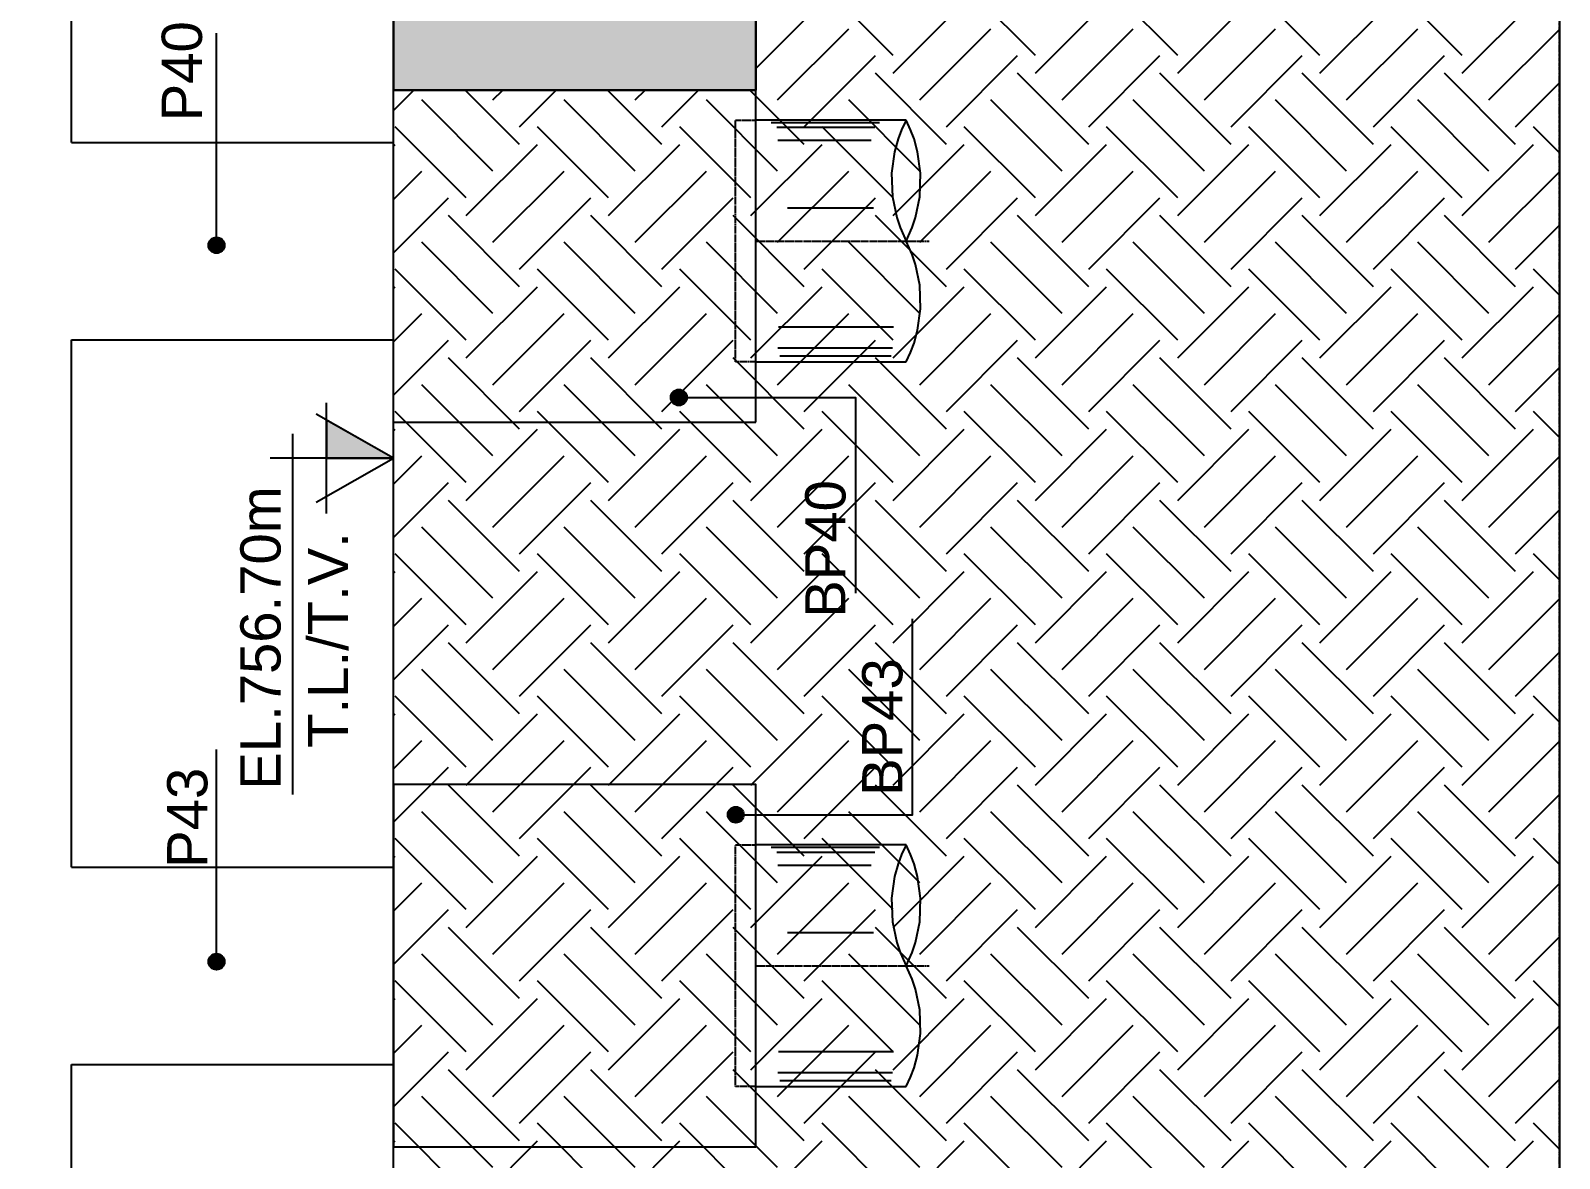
# Model space of a CAD drawing. Extents: x -1789 to 4156, y -3064 to 1391.
# Drawn here: x 1766.7 to 2146.7, y -1163.6 to -883.5 of the extents above; entities that cross this region are included whole.
import ezdxf

# ---------------------------------------------------------------- set-up
doc = ezdxf.new("R2010")
doc.units = 0
doc.linetypes.add('ESTILO_TQS_0003', pattern=[0.92, 0.3, -0.15, 0.02, -0.15, 0.3])
doc.linetypes.add('ESTILO_TQS_0005', pattern=[0.4, 0.3, -0.1])
for name, color, linetype in [('1', 1, 'CONTINUOUS'), ('13', 35, 'CONTINUOUS'), ('2', 2, 'CONTINUOUS'), ('3', 3, 'CONTINUOUS'), ('4', 4, 'CONTINUOUS'), ('8', 8, 'CONTINUOUS')]:
    doc.layers.add(name, color=color, linetype=linetype)
doc.styles.add('TQS_ARIAL', font='arial.ttf')

msp = doc.modelspace()

# ---------------------------------------------------------------- linework, layer by layer
at = {"layer": '1', "linetype": 'Continuous'}
for p, q in [((1812.95965, -936.931), (1812.95965, -884.0896)), ((1984.3047, -905.7196), (1946.93695, -905.7196)), ((1977.6873, -906.35385), (1950.7697, -906.35385)), ((1976.5188, -907.5479), (1952.1644, -907.5479)), ((1975.6425, -910.77965), (1952.47435, -910.77965)), ((1976.2267, -927.55545), (1954.79885, -927.5555)), ((1981.1925, -957.0767), (1952.6293, -957.07665)), ((1980.9004, -962.2981), (1952.47435, -962.2981)), ((1980.60825, -964.30635), (1952.93915, -964.30635)), ((1946.93695, -965.7196), (1984.3047, -965.7196)), ((1812.95965, -1114.8768), (1812.95965, -1062.0354)), ((1984.3047, -1085.7196), (1946.93695, -1085.7196)), ((1977.6873, -1086.35385), (1950.7697, -1086.35385)), ((1976.5188, -1087.5479), (1952.1644, -1087.5479)), ((1975.6425, -1090.77965), (1952.47435, -1090.77965)), ((1976.2267, -1107.55545), (1954.79885, -1107.5555)), ((1981.1925, -1137.0767), (1952.6293, -1137.07665)), ((1980.9004, -1142.2981), (1952.47435, -1142.2981)), ((1946.93695, -1145.7196), (1984.3047, -1145.7196)), ((1980.60825, -1144.30635), (1952.93915, -1144.30635))]:
    msp.add_line(p, q, dxfattribs=at)
at = {"layer": '1', "linetype": 'ESTILO_TQS_0005'}
for p, q in [((1946.93695, -935.7196), (1990.01115, -935.7196)), ((1946.93695, -1115.7196), (1990.01115, -1115.7196))]:
    msp.add_line(p, q, dxfattribs=at)
for points in [[(1946.93695, -965.7196), (1941.93695, -965.7196), (1941.93695, -905.7196), (1946.93695, -905.7196)], [(1946.93695, -1145.7196), (1941.93695, -1145.7196), (1941.93695, -1085.7196), (1946.93695, -1085.7196)]]:
    msp.add_lwpolyline(points, dxfattribs=at)
at = {"layer": '1', "linetype": 'Continuous'}
for points in [[(1984.30475, -905.7196), (1983.20405, -908.0664), (1982.3375, -910.3608), (1981.4436, -913.55945), (1980.69825, -918.89785), (1980.9001, -924.7705), (1981.9662, -929.89685), (1982.8065, -932.38445), (1984.30475, -935.7196)], [(1984.30465, -935.7196), (1985.80285, -932.38445), (1986.6432, -929.89685), (1987.7093, -924.7705), (1987.9111, -918.89785), (1987.1658, -913.55945), (1986.27185, -910.3608), (1985.40535, -908.0664), (1984.30465, -905.7196)], [(1984.3047, -965.7196), (1985.40535, -963.37285), (1986.2719, -961.0784), (1987.1658, -957.87975), (1987.91115, -952.5414), (1987.70935, -946.6687), (1986.64325, -941.5424), (1985.80285, -939.0548), (1984.3047, -935.71965)], [(1927.8368, -974.5684), (1971.75365, -974.5684), (1971.75365, -1023.1965)], [(1856.93695, -989.6661), (1840.27145, -980.2037), (1840.2703, -989.64945), (1856.93695, -989.6661)], [(1941.9725, -1078.2085), (1985.88935, -1078.2085), (1985.88935, -1029.5804)], [(1984.30475, -1085.7196), (1983.20405, -1088.0664), (1982.3375, -1090.3608), (1981.4436, -1093.55945), (1980.69825, -1098.89785), (1980.9001, -1104.7705), (1981.9662, -1109.89685), (1982.8065, -1112.38445), (1984.30475, -1115.7196)], [(1984.30465, -1115.7196), (1985.80285, -1112.38445), (1986.6432, -1109.89685), (1987.7093, -1104.7705), (1987.9111, -1098.89785), (1987.1658, -1093.55945), (1986.27185, -1090.3608), (1985.40535, -1088.0664), (1984.30465, -1085.7196)], [(1984.3047, -1145.7196), (1985.40535, -1143.37285), (1986.2719, -1141.0784), (1987.1658, -1137.87975), (1987.91115, -1132.5414), (1987.70935, -1126.6687), (1986.64325, -1121.5424), (1985.80285, -1119.0548), (1984.3047, -1115.71965)]]:
    msp.add_lwpolyline(points, dxfattribs=at)
for centre in [(1812.94245, -936.76085), (1927.8368, -974.5684), (1941.9725, -1078.2085), (1812.94245, -1114.70665)]:
    msp.add_circle(centre, 2, dxfattribs=at)
for points in [[(1814.94245, -936.76085), (1811.94245, -935.0288), (1811.0631, -936.0768)], [(1814.94245, -936.76085), (1811.0631, -936.0768), (1811.0631, -937.4449)], [(1814.94245, -936.76085), (1811.0631, -937.4449), (1811.94245, -938.4929)], [(1814.94245, -936.76085), (1813.28975, -934.79125), (1811.94245, -935.0288)], [(1814.94245, -936.76085), (1811.94245, -938.4929), (1813.28975, -938.73045)], [(1814.94245, -936.76085), (1814.47455, -935.47525), (1813.28975, -934.79125)], [(1814.94245, -936.76085), (1813.28975, -938.73045), (1814.47455, -938.0464)], [(1814.94245, -936.76085), (1814.47455, -938.0464), (1814.94245, -936.76085)], [(1929.8368, -974.5684), (1926.8368, -972.83635), (1925.9574, -973.88435)], [(1929.8368, -974.5684), (1925.9574, -973.88435), (1925.9574, -975.25245)], [(1929.8368, -974.5684), (1925.9574, -975.25245), (1926.8368, -976.30045)], [(1929.8368, -974.5684), (1928.1841, -972.5988), (1926.8368, -972.83635)], [(1929.8368, -974.5684), (1926.8368, -976.30045), (1928.1841, -976.53805)], [(1929.8368, -974.5684), (1929.3689, -973.28285), (1928.1841, -972.5988)], [(1929.8368, -974.5684), (1928.1841, -976.53805), (1929.3689, -975.854)], [(1929.8368, -974.5684), (1929.3689, -975.854), (1929.8368, -974.5684)], [(1856.93695, -989.6661), (1840.27145, -980.2037), (1840.2703, -989.64945)], [(1856.93695, -989.6661), (1840.2703, -989.64945), (1856.93695, -989.6661)], [(1943.9725, -1078.2085), (1940.9725, -1076.47645), (1940.0931, -1077.52445)], [(1943.9725, -1078.2085), (1940.0931, -1077.52445), (1940.0931, -1078.89255)], [(1943.9725, -1078.2085), (1940.0931, -1078.89255), (1940.9725, -1079.94055)], [(1943.9725, -1078.2085), (1942.3198, -1076.23885), (1940.9725, -1076.47645)], [(1943.9725, -1078.2085), (1940.9725, -1079.94055), (1942.3198, -1080.1781)], [(1943.9725, -1078.2085), (1943.5046, -1076.9229), (1942.3198, -1076.23885)], [(1943.9725, -1078.2085), (1942.3198, -1080.1781), (1943.5046, -1079.49405)], [(1943.9725, -1078.2085), (1943.5046, -1079.49405), (1943.9725, -1078.2085)], [(1814.94245, -1114.70665), (1811.94245, -1112.9746), (1811.0631, -1114.0226)], [(1814.94245, -1114.70665), (1813.28975, -1112.73705), (1811.94245, -1112.9746)], [(1814.94245, -1114.70665), (1814.47455, -1113.42105), (1813.28975, -1112.73705)], [(1814.94245, -1114.70665), (1811.0631, -1114.0226), (1811.0631, -1115.3907)], [(1814.94245, -1114.70665), (1811.0631, -1115.3907), (1811.94245, -1116.4387)], [(1814.94245, -1114.70665), (1811.94245, -1116.4387), (1813.28975, -1116.67625)], [(1814.94245, -1114.70665), (1813.28975, -1116.67625), (1814.47455, -1115.9922)], [(1814.94245, -1114.70665), (1814.47455, -1115.9922), (1814.94245, -1114.70665)]]:
    msp.add_solid(points, dxfattribs=at)
at = {"layer": '13', "linetype": 'Continuous'}
for p, q in [((1981.08665, -889.63625), (1963.40895, -871.9586)), ((2016.44195, -889.63625), (1998.7643, -871.9586)), ((2051.7973, -889.63625), (2034.11965, -871.9586)), ((2087.15265, -889.63625), (2069.47495, -871.9586)), ((2122.508, -889.63625), (2104.8303, -871.9586)), ((1946.93695, -892.85), (1963.40895, -876.378)), ((1981.08665, -894.05565), (1998.7643, -876.378)), ((2016.44195, -894.05565), (2034.11965, -876.378)), ((2051.7973, -894.05565), (2069.47495, -876.378)), ((2087.15265, -894.05565), (2104.8303, -876.378)), ((2122.508, -894.05565), (2140.18565, -876.378)), ((1946.93695, -884.01115), (1946.93695, -884.01115)), ((1952.3604, -900.6848), (1970.0381, -883.0071)), ((1987.71575, -900.6848), (2005.3934, -883.0071)), ((2023.0711, -900.6848), (2040.74875, -883.0071)), ((2058.42645, -900.6848), (2076.1041, -883.0071)), ((2093.78175, -900.6848), (2111.45945, -883.0071)), ((2129.1371, -900.6848), (2146.65185, -883.17005)), ((2146.65185, -887.2636), (2146.65185, -887.2636)), ((1958.98955, -907.3139), (1976.6672, -889.63625)), ((1994.3449, -907.3139), (2012.02255, -889.63625)), ((2029.7002, -907.3139), (2047.3779, -889.63625)), ((2065.05555, -907.3139), (2082.73325, -889.63625)), ((2100.4109, -907.3139), (2118.08855, -889.63625)), ((1994.3449, -911.73335), (1976.6672, -894.05565)), ((2029.7002, -911.73335), (2012.02255, -894.05565)), ((2065.05555, -911.73335), (2047.3779, -894.05565)), ((2100.4109, -911.73335), (2082.73325, -894.05565)), ((2135.76625, -911.73335), (2118.08855, -894.05565)), ((2135.76625, -907.3139), (2146.65185, -896.4283)), ((1856.93695, -903.30045), (1862.01775, -898.2197)), ((1888.27885, -911.73335), (1874.7652, -898.2197)), ((1881.64975, -900.6848), (1884.11485, -898.2197)), ((1888.27885, -907.3139), (1897.3731, -898.2197)), ((1923.6342, -911.73335), (1910.12055, -898.2197)), ((1917.0051, -900.6848), (1919.4702, -898.2197)), ((1923.6342, -907.3139), (1932.72845, -898.2197)), ((1958.98955, -911.73335), (1945.4759, -898.2197)), ((1881.64975, -918.36245), (1863.97205, -900.6848)), ((1917.0051, -918.36245), (1899.3274, -900.6848)), ((1952.3604, -918.36245), (1934.68275, -900.6848)), ((1987.71575, -918.36245), (1970.0381, -900.6848)), ((2023.0711, -918.36245), (2005.3934, -900.6848)), ((2058.42645, -918.36245), (2040.74875, -900.6848)), ((2093.78175, -918.36245), (2076.1041, -900.6848)), ((2129.1371, -918.36245), (2111.45945, -900.6848)), ((2146.65185, -900.52185), (2146.65185, -900.52185)), ((1875.0206, -924.9916), (1857.34295, -907.3139)), ((1910.37595, -924.9916), (1892.6983, -907.3139)), ((1945.7313, -924.9916), (1928.0536, -907.3139)), ((1981.08665, -924.9916), (1963.40895, -907.3139)), ((2016.44195, -924.9916), (1998.7643, -907.3139)), ((2051.7973, -924.9916), (2034.11965, -907.3139)), ((2087.15265, -924.9916), (2069.47495, -907.3139)), ((2122.508, -924.9916), (2104.8303, -907.3139)), ((2146.65185, -913.7801), (2140.18565, -907.3139)), ((1856.93695, -912.1393), (1857.34295, -911.73335)), ((1875.0206, -929.411), (1892.6983, -911.73335)), ((1910.37595, -929.411), (1928.0536, -911.73335)), ((1945.7313, -929.411), (1963.40895, -911.73335)), ((1981.08665, -929.411), (1998.7643, -911.73335)), ((2016.44195, -929.411), (2034.11965, -911.73335)), ((2051.7973, -929.411), (2069.47495, -911.73335)), ((2087.15265, -929.411), (2104.8303, -911.73335)), ((2122.508, -929.411), (2140.18565, -911.73335)), ((1856.93695, -925.39755), (1863.97205, -918.36245)), ((1881.64975, -936.04015), (1899.3274, -918.36245)), ((1917.0051, -936.04015), (1934.68275, -918.36245)), ((1952.3604, -936.04015), (1970.0381, -918.36245)), ((1987.71575, -936.04015), (2005.3934, -918.36245)), ((2023.0711, -936.04015), (2040.74875, -918.36245)), ((2058.42645, -936.04015), (2076.1041, -918.36245)), ((2093.78175, -936.04015), (2111.45945, -918.36245)), ((2129.1371, -936.04015), (2146.65185, -918.5254)), ((2146.65185, -922.61895), (2146.65185, -922.61895)), ((1856.93695, -938.6558), (1870.6012, -924.9916)), ((1888.27885, -942.66925), (1905.95655, -924.9916)), ((1923.6342, -942.66925), (1941.31185, -924.9916)), ((1958.98955, -942.66925), (1976.6672, -924.9916)), ((1994.3449, -942.66925), (2012.02255, -924.9916)), ((2029.7002, -942.66925), (2047.3779, -924.9916)), ((2065.05555, -942.66925), (2082.73325, -924.9916)), ((2100.4109, -942.66925), (2118.08855, -924.9916)), ((1888.27885, -947.08865), (1870.6012, -929.411)), ((1923.6342, -947.08865), (1905.95655, -929.411)), ((1958.98955, -947.08865), (1941.31185, -929.411)), ((1994.3449, -947.08865), (1976.6672, -929.411)), ((2029.7002, -947.08865), (2012.02255, -929.411)), ((2065.05555, -947.08865), (2047.3779, -929.411)), ((2100.4109, -947.08865), (2082.73325, -929.411)), ((2135.76625, -947.08865), (2118.08855, -929.411)), ((2135.76625, -942.66925), (2146.65185, -931.78365)), ((1881.64975, -953.7178), (1863.97205, -936.04015)), ((1917.0051, -953.7178), (1899.3274, -936.04015)), ((1952.3604, -953.7178), (1934.68275, -936.04015)), ((1987.71575, -953.7178), (1970.0381, -936.04015)), ((2023.0711, -953.7178), (2005.3934, -936.04015)), ((2058.42645, -953.7178), (2040.74875, -936.04015)), ((2093.78175, -953.7178), (2076.1041, -936.04015)), ((2129.1371, -953.7178), (2111.45945, -936.04015)), ((2146.65185, -935.8772), (2146.65185, -935.8772)), ((1875.0206, -960.34695), (1857.34295, -942.66925)), ((1910.37595, -960.34695), (1892.6983, -942.66925)), ((1945.7313, -960.34695), (1928.0536, -942.66925)), ((1981.08665, -960.34695), (1963.40895, -942.66925)), ((2016.44195, -960.34695), (1998.7643, -942.66925)), ((2051.7973, -960.34695), (2034.11965, -942.66925)), ((2087.15265, -960.34695), (2069.47495, -942.66925)), ((2122.508, -960.34695), (2104.8303, -942.66925)), ((2146.65185, -949.13545), (2140.18565, -942.66925)), ((1856.93695, -947.49465), (1857.34295, -947.08865)), ((1875.0206, -964.76635), (1892.6983, -947.08865)), ((1910.37595, -964.76635), (1928.0536, -947.08865)), ((1945.7313, -964.76635), (1963.40895, -947.08865)), ((1981.08665, -964.76635), (1998.7643, -947.08865)), ((2016.44195, -964.76635), (2034.11965, -947.08865)), ((2051.7973, -964.76635), (2069.47495, -947.08865)), ((2087.15265, -964.76635), (2104.8303, -947.08865)), ((2122.508, -964.76635), (2140.18565, -947.08865)), ((1856.93695, -960.7529), (1863.97205, -953.7178)), ((1881.64975, -971.39545), (1899.3274, -953.7178)), ((1917.0051, -971.39545), (1934.68275, -953.7178)), ((1952.3604, -971.39545), (1970.0381, -953.7178)), ((1987.71575, -971.39545), (2005.3934, -953.7178)), ((2023.0711, -971.39545), (2040.74875, -953.7178)), ((2058.42645, -971.39545), (2076.1041, -953.7178)), ((2093.78175, -971.39545), (2111.45945, -953.7178)), ((2129.1371, -971.39545), (2146.65185, -953.8807)), ((1856.93695, -974.01115), (1870.6012, -960.34695)), ((1888.27885, -978.0246), (1905.95655, -960.34695)), ((1923.6342, -978.0246), (1941.31185, -960.34695)), ((1958.98955, -978.0246), (1976.6672, -960.34695)), ((1994.3449, -978.0246), (2012.02255, -960.34695)), ((2029.7002, -978.0246), (2047.3779, -960.34695)), ((2065.05555, -978.0246), (2082.73325, -960.34695)), ((2100.4109, -978.0246), (2118.08855, -960.34695)), ((2146.65185, -957.9743), (2146.65185, -957.9743)), ((1888.27885, -982.444), (1870.6012, -964.76635)), ((1923.6342, -982.444), (1905.95655, -964.76635)), ((1958.98955, -982.444), (1941.31185, -964.76635)), ((1994.3449, -982.444), (1976.6672, -964.76635)), ((2029.7002, -982.444), (2012.02255, -964.76635)), ((2065.05555, -982.444), (2047.3779, -964.76635)), ((2100.4109, -982.444), (2082.73325, -964.76635)), ((2135.76625, -982.444), (2118.08855, -964.76635)), ((2135.76625, -978.0246), (2146.65185, -967.13895)), ((1881.64975, -989.07315), (1863.97205, -971.39545)), ((1917.0051, -989.07315), (1899.3274, -971.39545)), ((1952.3604, -989.07315), (1934.68275, -971.39545)), ((1987.71575, -989.07315), (1970.0381, -971.39545)), ((2023.0711, -989.07315), (2005.3934, -971.39545)), ((2058.42645, -989.07315), (2040.74875, -971.39545)), ((2093.78175, -989.07315), (2076.1041, -971.39545)), ((2129.1371, -989.07315), (2111.45945, -971.39545)), ((2146.65185, -971.23255), (2146.65185, -971.23255)), ((1875.0206, -995.70225), (1857.34295, -978.0246)), ((1910.37595, -995.70225), (1892.6983, -978.0246)), ((1945.7313, -995.70225), (1928.0536, -978.0246)), ((1981.08665, -995.70225), (1963.40895, -978.0246)), ((2016.44195, -995.70225), (1998.7643, -978.0246)), ((2051.7973, -995.70225), (2034.11965, -978.0246)), ((2087.15265, -995.70225), (2069.47495, -978.0246)), ((2122.508, -995.70225), (2104.8303, -978.0246)), ((2146.65185, -984.4908), (2140.18565, -978.0246)), ((1856.93695, -982.85), (1857.34295, -982.444)), ((1875.0206, -1000.1217), (1892.6983, -982.444)), ((1910.37595, -1000.1217), (1928.0536, -982.444)), ((1945.7313, -1000.1217), (1963.40895, -982.444)), ((1981.08665, -1000.1217), (1998.7643, -982.444)), ((2016.44195, -1000.1217), (2034.11965, -982.444)), ((2051.7973, -1000.1217), (2069.47495, -982.444)), ((2087.15265, -1000.1217), (2104.8303, -982.444)), ((2122.508, -1000.1217), (2140.18565, -982.444)), ((1856.93695, -996.10825), (1863.97205, -989.07315)), ((1881.64975, -1006.7508), (1899.3274, -989.07315)), ((1917.0051, -1006.7508), (1934.68275, -989.07315)), ((1952.3604, -1006.7508), (1970.0381, -989.07315)), ((1987.71575, -1006.7508), (2005.3934, -989.07315)), ((2023.0711, -1006.7508), (2040.74875, -989.07315)), ((2058.42645, -1006.7508), (2076.1041, -989.07315)), ((2093.78175, -1006.7508), (2111.45945, -989.07315)), ((2129.1371, -1006.7508), (2146.65185, -989.23605)), ((2146.65185, -993.32965), (2146.65185, -993.32965)), ((1856.93695, -1009.3665), (1870.6012, -995.70225)), ((1888.27885, -1013.37995), (1905.95655, -995.70225)), ((1923.6342, -1013.37995), (1941.31185, -995.70225)), ((1958.98955, -1013.37995), (1976.6672, -995.70225)), ((1994.3449, -1013.37995), (2012.02255, -995.70225)), ((2029.7002, -1013.37995), (2047.3779, -995.70225)), ((2065.05555, -1013.37995), (2082.73325, -995.70225)), ((2100.4109, -1013.37995), (2118.08855, -995.70225)), ((1888.27885, -1017.79935), (1870.6012, -1000.1217)), ((1923.6342, -1017.79935), (1905.95655, -1000.1217)), ((1958.98955, -1017.79935), (1941.31185, -1000.1217)), ((1994.3449, -1017.79935), (1976.6672, -1000.1217)), ((2029.7002, -1017.79935), (2012.02255, -1000.1217)), ((2065.05555, -1017.79935), (2047.3779, -1000.1217)), ((2100.4109, -1017.79935), (2082.73325, -1000.1217)), ((2135.76625, -1017.79935), (2118.08855, -1000.1217)), ((2135.76625, -1013.37995), (2146.65185, -1002.4943)), ((2146.65185, -1006.5879), (2146.65185, -1006.5879)), ((1881.64975, -1024.4285), (1863.97205, -1006.7508)), ((1917.0051, -1024.4285), (1899.3274, -1006.7508)), ((1952.3604, -1024.4285), (1934.68275, -1006.7508)), ((1987.71575, -1024.4285), (1970.0381, -1006.7508)), ((2023.0711, -1024.4285), (2005.3934, -1006.7508)), ((2058.42645, -1024.4285), (2040.74875, -1006.7508)), ((2093.78175, -1024.4285), (2076.1041, -1006.7508)), ((2129.1371, -1024.4285), (2111.45945, -1006.7508)), ((1875.0206, -1031.0576), (1857.34295, -1013.37995)), ((1910.37595, -1031.0576), (1892.6983, -1013.37995)), ((1945.7313, -1031.0576), (1928.0536, -1013.37995)), ((1981.08665, -1031.0576), (1963.40895, -1013.37995)), ((2016.44195, -1031.0576), (1998.7643, -1013.37995)), ((2051.7973, -1031.0576), (2034.11965, -1013.37995)), ((2087.15265, -1031.0576), (2069.47495, -1013.37995)), ((2122.508, -1031.0576), (2104.8303, -1013.37995)), ((2146.65185, -1019.84615), (2140.18565, -1013.37995)), ((1856.93695, -1018.2053), (1857.34295, -1017.79935)), ((1875.0206, -1035.477), (1892.6983, -1017.79935)), ((1910.37595, -1035.477), (1928.0536, -1017.79935)), ((1945.7313, -1035.477), (1963.40895, -1017.79935)), ((1981.08665, -1035.477), (1998.7643, -1017.79935)), ((2016.44195, -1035.477), (2034.11965, -1017.79935)), ((2051.7973, -1035.477), (2069.47495, -1017.79935)), ((2087.15265, -1035.477), (2104.8303, -1017.79935)), ((2122.508, -1035.477), (2140.18565, -1017.79935)), ((1856.93695, -1031.4636), (1863.97205, -1024.4285)), ((1881.64975, -1042.10615), (1899.3274, -1024.4285)), ((1917.0051, -1042.10615), (1934.68275, -1024.4285)), ((1952.3604, -1042.10615), (1970.0381, -1024.4285)), ((1987.71575, -1042.10615), (2005.3934, -1024.4285)), ((2023.0711, -1042.10615), (2040.74875, -1024.4285)), ((2058.42645, -1042.10615), (2076.1041, -1024.4285)), ((2093.78175, -1042.10615), (2111.45945, -1024.4285)), ((2129.1371, -1042.10615), (2146.65185, -1024.5914)), ((2146.65185, -1028.68495), (2146.65185, -1028.68495)), ((1856.93695, -1044.72185), (1870.6012, -1031.0576)), ((1888.27885, -1048.73525), (1905.95655, -1031.0576)), ((1923.6342, -1048.73525), (1941.31185, -1031.0576)), ((1958.98955, -1048.73525), (1976.6672, -1031.0576)), ((1994.3449, -1048.73525), (2012.02255, -1031.0576)), ((2029.7002, -1048.73525), (2047.3779, -1031.0576)), ((2065.05555, -1048.73525), (2082.73325, -1031.0576)), ((2100.4109, -1048.73525), (2118.08855, -1031.0576)), ((1888.27885, -1053.1547), (1870.6012, -1035.477)), ((1923.6342, -1053.1547), (1905.95655, -1035.477)), ((1958.98955, -1053.1547), (1941.31185, -1035.477)), ((1994.3449, -1053.1547), (1976.6672, -1035.477)), ((2029.7002, -1053.1547), (2012.02255, -1035.477)), ((2065.05555, -1053.1547), (2047.3779, -1035.477)), ((2100.4109, -1053.1547), (2082.73325, -1035.477)), ((2135.76625, -1053.1547), (2118.08855, -1035.477)), ((2135.76625, -1048.73525), (2146.65185, -1037.84965)), ((1881.64975, -1059.7838), (1863.97205, -1042.10615)), ((1917.0051, -1059.7838), (1899.3274, -1042.10615)), ((1952.3604, -1059.7838), (1934.68275, -1042.10615)), ((1987.71575, -1059.7838), (1970.0381, -1042.10615)), ((2023.0711, -1059.7838), (2005.3934, -1042.10615)), ((2058.42645, -1059.7838), (2040.74875, -1042.10615)), ((2093.78175, -1059.7838), (2076.1041, -1042.10615)), ((2129.1371, -1059.7838), (2111.45945, -1042.10615)), ((2146.65185, -1041.94325), (2146.65185, -1041.94325)), ((1875.0206, -1066.41295), (1857.34295, -1048.73525)), ((1910.37595, -1066.41295), (1892.6983, -1048.73525)), ((1945.7313, -1066.41295), (1928.0536, -1048.73525)), ((1981.08665, -1066.41295), (1963.40895, -1048.73525)), ((2016.44195, -1066.41295), (1998.7643, -1048.73525)), ((2051.7973, -1066.41295), (2034.11965, -1048.73525)), ((2087.15265, -1066.41295), (2069.47495, -1048.73525)), ((2122.508, -1066.41295), (2104.8303, -1048.73525)), ((2146.65185, -1055.2015), (2140.18565, -1048.73525)), ((1856.93695, -1053.56065), (1857.34295, -1053.1547)), ((1875.0206, -1070.83235), (1892.6983, -1053.1547)), ((1910.37595, -1070.83235), (1928.0536, -1053.1547)), ((1945.7313, -1070.83235), (1963.40895, -1053.1547)), ((1981.08665, -1070.83235), (1998.7643, -1053.1547)), ((2016.44195, -1070.83235), (2034.11965, -1053.1547)), ((2051.7973, -1070.83235), (2069.47495, -1053.1547)), ((2087.15265, -1070.83235), (2104.8303, -1053.1547)), ((2122.508, -1070.83235), (2140.18565, -1053.1547)), ((1856.93695, -1066.8189), (1863.97205, -1059.7838)), ((1881.64975, -1077.4615), (1899.3274, -1059.7838)), ((1917.0051, -1077.4615), (1934.68275, -1059.7838)), ((1952.3604, -1077.4615), (1970.0381, -1059.7838)), ((1987.71575, -1077.4615), (2005.3934, -1059.7838)), ((2023.0711, -1077.4615), (2040.74875, -1059.7838)), ((2058.42645, -1077.4615), (2076.1041, -1059.7838)), ((2093.78175, -1077.4615), (2111.45945, -1059.7838)), ((2129.1371, -1077.4615), (2146.65185, -1059.94675)), ((1856.93695, -1080.07715), (1870.6012, -1066.41295)), ((1888.27885, -1084.0906), (1905.95655, -1066.41295)), ((1923.6342, -1084.0906), (1941.31185, -1066.41295)), ((1958.98955, -1084.0906), (1976.6672, -1066.41295)), ((1994.3449, -1084.0906), (2012.02255, -1066.41295)), ((2029.7002, -1084.0906), (2047.3779, -1066.41295)), ((2065.05555, -1084.0906), (2082.73325, -1066.41295)), ((2100.4109, -1084.0906), (2118.08855, -1066.41295)), ((2146.65185, -1064.0403), (2146.65185, -1064.0403)), ((1888.27885, -1088.51005), (1870.6012, -1070.83235)), ((1923.6342, -1088.51005), (1905.95655, -1070.83235)), ((1958.98955, -1088.51005), (1941.31185, -1070.83235)), ((1994.3449, -1088.51005), (1976.6672, -1070.83235)), ((2029.7002, -1088.51005), (2012.02255, -1070.83235)), ((2065.05555, -1088.51005), (2047.3779, -1070.83235)), ((2100.4109, -1088.51005), (2082.73325, -1070.83235)), ((2135.76625, -1088.51005), (2118.08855, -1070.83235)), ((2135.76625, -1084.0906), (2146.65185, -1073.205)), ((1881.64975, -1095.13915), (1863.97205, -1077.4615)), ((1917.0051, -1095.13915), (1899.3274, -1077.4615)), ((1952.3604, -1095.13915), (1934.68275, -1077.4615)), ((1987.71575, -1095.13915), (1970.0381, -1077.4615)), ((2023.0711, -1095.13915), (2005.3934, -1077.4615)), ((2058.42645, -1095.13915), (2040.74875, -1077.4615)), ((2093.78175, -1095.13915), (2076.1041, -1077.4615)), ((2129.1371, -1095.13915), (2111.45945, -1077.4615)), ((2146.65185, -1077.29855), (2146.65185, -1077.29855)), ((1875.0206, -1101.7683), (1857.34295, -1084.0906)), ((1910.37595, -1101.7683), (1892.6983, -1084.0906)), ((1945.7313, -1101.7683), (1928.0536, -1084.0906)), ((1981.08665, -1101.7683), (1963.40895, -1084.0906)), ((2016.44195, -1101.7683), (1998.7643, -1084.0906)), ((2051.7973, -1101.7683), (2034.11965, -1084.0906)), ((2087.15265, -1101.7683), (2069.47495, -1084.0906)), ((2122.508, -1101.7683), (2104.8303, -1084.0906)), ((2146.65185, -1090.5568), (2140.18565, -1084.0906)), ((1856.93695, -1088.916), (1857.34295, -1088.51005)), ((1875.0206, -1106.1877), (1892.6983, -1088.51005)), ((1910.37595, -1106.1877), (1928.0536, -1088.51005)), ((1945.7313, -1106.1877), (1963.40895, -1088.51005)), ((1981.08665, -1106.1877), (1998.7643, -1088.51005)), ((2016.44195, -1106.1877), (2034.11965, -1088.51005)), ((2051.7973, -1106.1877), (2069.47495, -1088.51005)), ((2087.15265, -1106.1877), (2104.8303, -1088.51005)), ((2122.508, -1106.1877), (2140.18565, -1088.51005)), ((1856.93695, -1102.17425), (1863.97205, -1095.13915)), ((1881.64975, -1112.81685), (1899.3274, -1095.13915)), ((1917.0051, -1112.81685), (1934.68275, -1095.13915)), ((1952.3604, -1112.81685), (1970.0381, -1095.13915)), ((1987.71575, -1112.81685), (2005.3934, -1095.13915)), ((2023.0711, -1112.81685), (2040.74875, -1095.13915)), ((2058.42645, -1112.81685), (2076.1041, -1095.13915)), ((2093.78175, -1112.81685), (2111.45945, -1095.13915)), ((2129.1371, -1112.81685), (2146.65185, -1095.3021)), ((2146.65185, -1099.39565), (2146.65185, -1099.39565)), ((1856.93695, -1115.4325), (1870.6012, -1101.7683)), ((1888.27885, -1119.44595), (1905.95655, -1101.7683)), ((1923.6342, -1119.44595), (1941.31185, -1101.7683)), ((1958.98955, -1119.44595), (1976.6672, -1101.7683)), ((1994.3449, -1119.44595), (2012.02255, -1101.7683)), ((2029.7002, -1119.44595), (2047.3779, -1101.7683)), ((2065.05555, -1119.44595), (2082.73325, -1101.7683)), ((2100.4109, -1119.44595), (2118.08855, -1101.7683)), ((1888.27885, -1123.86535), (1870.6012, -1106.1877)), ((1923.6342, -1123.86535), (1905.95655, -1106.1877)), ((1958.98955, -1123.86535), (1941.31185, -1106.1877)), ((1994.3449, -1123.86535), (1976.6672, -1106.1877)), ((2029.7002, -1123.86535), (2012.02255, -1106.1877)), ((2065.05555, -1123.86535), (2047.3779, -1106.1877)), ((2100.4109, -1123.86535), (2082.73325, -1106.1877)), ((2135.76625, -1123.86535), (2118.08855, -1106.1877)), ((2135.76625, -1119.44595), (2146.65185, -1108.56035)), ((1881.64975, -1130.4945), (1863.97205, -1112.81685)), ((1917.0051, -1130.4945), (1899.3274, -1112.81685)), ((1952.3604, -1130.4945), (1934.68275, -1112.81685)), ((1987.71575, -1130.4945), (1970.0381, -1112.81685)), ((2023.0711, -1130.4945), (2005.3934, -1112.81685)), ((2058.42645, -1130.4945), (2040.74875, -1112.81685)), ((2093.78175, -1130.4945), (2076.1041, -1112.81685)), ((2129.1371, -1130.4945), (2111.45945, -1112.81685)), ((2146.65185, -1112.6539), (2146.65185, -1112.6539)), ((1875.0206, -1137.1236), (1857.34295, -1119.44595)), ((1910.37595, -1137.1236), (1892.6983, -1119.44595)), ((1945.7313, -1137.1236), (1928.0536, -1119.44595)), ((1981.08665, -1137.1236), (1963.40895, -1119.44595)), ((2016.44195, -1137.1236), (1998.7643, -1119.44595)), ((2051.7973, -1137.1236), (2034.11965, -1119.44595)), ((2087.15265, -1137.1236), (2069.47495, -1119.44595)), ((2122.508, -1137.1236), (2104.8303, -1119.44595)), ((2146.65185, -1125.91215), (2140.18565, -1119.44595)), ((1856.93695, -1124.27135), (1857.34295, -1123.86535)), ((1875.0206, -1141.54305), (1892.6983, -1123.86535)), ((1910.37595, -1141.54305), (1928.0536, -1123.86535)), ((1945.7313, -1141.54305), (1963.40895, -1123.86535)), ((1981.08665, -1141.54305), (1998.7643, -1123.86535)), ((2016.44195, -1141.54305), (2034.11965, -1123.86535)), ((2051.7973, -1141.54305), (2069.47495, -1123.86535)), ((2087.15265, -1141.54305), (2104.8303, -1123.86535)), ((2122.508, -1141.54305), (2140.18565, -1123.86535)), ((1856.93695, -1137.5296), (1863.97205, -1130.4945)), ((1881.64975, -1148.17215), (1899.3274, -1130.4945)), ((1917.0051, -1148.17215), (1934.68275, -1130.4945)), ((1952.3604, -1148.17215), (1970.0381, -1130.4945)), ((1987.71575, -1148.17215), (2005.3934, -1130.4945)), ((2023.0711, -1148.17215), (2040.74875, -1130.4945)), ((2058.42645, -1148.17215), (2076.1041, -1130.4945)), ((2093.78175, -1148.17215), (2111.45945, -1130.4945)), ((2129.1371, -1148.17215), (2146.65185, -1130.6574)), ((2146.65185, -1134.751), (2146.65185, -1134.751)), ((1856.93695, -1150.78785), (1870.6012, -1137.1236)), ((1888.27885, -1154.8013), (1905.95655, -1137.1236)), ((1923.6342, -1154.8013), (1941.31185, -1137.1236)), ((1958.98955, -1154.8013), (1976.6672, -1137.1236)), ((1994.3449, -1154.8013), (2012.02255, -1137.1236)), ((2029.7002, -1154.8013), (2047.3779, -1137.1236)), ((2065.05555, -1154.8013), (2082.73325, -1137.1236)), ((2100.4109, -1154.8013), (2118.08855, -1137.1236)), ((1888.27885, -1159.2207), (1870.6012, -1141.54305)), ((1923.6342, -1159.2207), (1905.95655, -1141.54305)), ((1958.98955, -1159.2207), (1941.31185, -1141.54305)), ((1994.3449, -1159.2207), (1976.6672, -1141.54305)), ((2029.7002, -1159.2207), (2012.02255, -1141.54305)), ((2065.05555, -1159.2207), (2047.3779, -1141.54305)), ((2100.4109, -1159.2207), (2082.73325, -1141.54305)), ((2135.76625, -1159.2207), (2118.08855, -1141.54305)), ((2135.76625, -1154.8013), (2146.65185, -1143.91565)), ((1881.64975, -1165.84985), (1863.97205, -1148.17215)), ((1917.0051, -1165.84985), (1899.3274, -1148.17215)), ((1952.3604, -1165.84985), (1934.68275, -1148.17215)), ((1987.71575, -1165.84985), (1970.0381, -1148.17215)), ((2023.0711, -1165.84985), (2005.3934, -1148.17215)), ((2058.42645, -1165.84985), (2040.74875, -1148.17215)), ((2093.78175, -1165.84985), (2076.1041, -1148.17215)), ((2129.1371, -1165.84985), (2111.45945, -1148.17215)), ((2146.65185, -1148.00925), (2146.65185, -1148.00925)), ((1875.0206, -1172.47895), (1857.34295, -1154.8013)), ((1910.37595, -1172.47895), (1892.6983, -1154.8013)), ((1945.7313, -1172.47895), (1928.0536, -1154.8013)), ((1981.08665, -1172.47895), (1963.40895, -1154.8013)), ((2016.44195, -1172.47895), (1998.7643, -1154.8013)), ((2051.7973, -1172.47895), (2034.11965, -1154.8013)), ((2087.15265, -1172.47895), (2069.47495, -1154.8013)), ((2122.508, -1172.47895), (2104.8303, -1154.8013)), ((2146.65185, -1161.2675), (2140.18565, -1154.8013)), ((1856.93695, -1159.6267), (1857.34295, -1159.2207)), ((1875.0206, -1176.8984), (1892.6983, -1159.2207)), ((1910.37595, -1176.8984), (1928.0536, -1159.2207)), ((1945.7313, -1176.8984), (1963.40895, -1159.2207)), ((1981.08665, -1176.8984), (1998.7643, -1159.2207)), ((2016.44195, -1176.8984), (2034.11965, -1159.2207)), ((2051.7973, -1176.8984), (2069.47495, -1159.2207)), ((2087.15265, -1176.8984), (2104.8303, -1159.2207)), ((2122.508, -1176.8984), (2140.18565, -1159.2207))]:
    msp.add_line(p, q, dxfattribs=at)
msp.add_lwpolyline([(1856.93695, -1503.71575), (1856.93695, -1305.2196), (1906.93695, -1305.2196), (1906.93695, -1286.2196), (1856.93695, -1286.2196), (1856.93695, -898.2197), (1946.93695, -898.2197), (1946.93695, -808.2197), (1856.93695, -808.2197), (1856.93695, 392.28175), (1981.93575, 392.28175), (1981.93575, 382.2804), (2031.93575, 382.2804), (2031.93575, 411.2804), (1644.93695, 411.2804), (1644.93695, 894.27925), (1981.93575, 894.27925), (1981.93575, 884.2804), (2031.93575, 884.2804), (2031.93575, 913.2804), (2146.65185, 913.2804), (2146.65185, -1652.89415)], dxfattribs=at)
at = {"layer": '2', "linetype": 'Continuous'}
for p, q in [((1856.93695, -980.7196), (1856.93695, -898.2197)), ((1946.93695, -980.7196), (1946.93695, -898.2197)), ((1840.26865, -1003.3964), (1840.272, -975.90245)), ((1856.93695, -989.6661), (1837.72335, -978.75695)), ((1831.92675, -1073.1535), (1831.9377, -983.58525)), ((1856.93695, -980.7196), (1946.93695, -980.7196)), ((1856.93695, -989.6661), (1826.2782, -989.66235)), ((1837.72065, -1000.57055), (1856.93695, -989.6661))]:
    msp.add_line(p, q, dxfattribs=at)
at = {"layer": '2', "linetype": 'ESTILO_TQS_0003'}
msp.add_lwpolyline([(1532.6668, -1652.89415), (2146.65185, -1652.89415), (2146.65185, 1011.24555), (1532.6668, 1011.24555), (1532.6668, -1652.89415)], dxfattribs=at)
at = {"layer": '3', "linetype": 'Continuous'}
for p, q in [((2146.65185, 1011.24555), (2146.65185, -1652.89415)), ((1776.93695, -911.2196), (1776.93695, -875.2197)), ((1776.93695, -911.2196), (1856.93695, -911.2196)), ((1776.93695, -960.2196), (1856.93695, -960.2196)), ((1776.93695, -1091.2196), (1776.93695, -960.2196)), ((1776.93695, -1091.2196), (1856.93695, -1091.2196)), ((1776.93695, -1140.2196), (1856.93695, -1140.2196)), ((1776.93695, -1271.2196), (1776.93695, -1140.2196))]:
    msp.add_line(p, q, dxfattribs=at)
msp.add_lwpolyline([(1856.93695, -1160.7196), (1946.93695, -1160.7196), (1946.93695, -1070.7196), (1856.93695, -1070.7196), (1856.93695, -1160.7196)], dxfattribs=at)
at = {"layer": '4', "linetype": 'Continuous'}
msp.add_lwpolyline([(1856.93695, -808.2197), (1946.93695, -808.2197), (1946.93695, -898.2197), (1856.93695, -898.2197), (1856.93695, -808.2197)], dxfattribs=at)
at = {"layer": '8', "linetype": 'Continuous'}
msp.add_lwpolyline([(1856.93695, -898.2197), (1946.93695, -898.2197), (1946.93695, -808.2197), (1856.93695, -808.2197), (1856.93695, -898.2197)], dxfattribs=at)
for points in [[(1856.93695, -898.2197), (1946.93695, -898.2197), (1946.93695, -808.2197)], [(1856.93695, -898.2197), (1946.93695, -808.2197), (1856.93695, -808.2197)], [(1856.93695, -898.2197), (1856.93695, -808.2197), (1856.93695, -898.2197)]]:
    msp.add_solid(points, dxfattribs=at)

# ---------------------------------------------------------------- texts
at = {"layer": '2', "linetype": 'Continuous', "style": 'TQS_ARIAL'}
for s, rotation, p in [('P40', 90, (1809.3336, -905.98175)), ('EL.756.70m', 89.993, (1828.8671, -1071.9852)), ('BP40', 90, (1969.2446, -1029.26765)), ('T.L./T.V.', 89.993, (1845.64735, -1061.57235)), ('BP43', 90, (1983.3803, -1073.50925)), ('P43', 90, (1810.6811, -1091.38945))]:
    msp.add_text(s, height=10, rotation=rotation, dxfattribs=at).set_placement(p)

doc.saveas('drawing.dxf')
